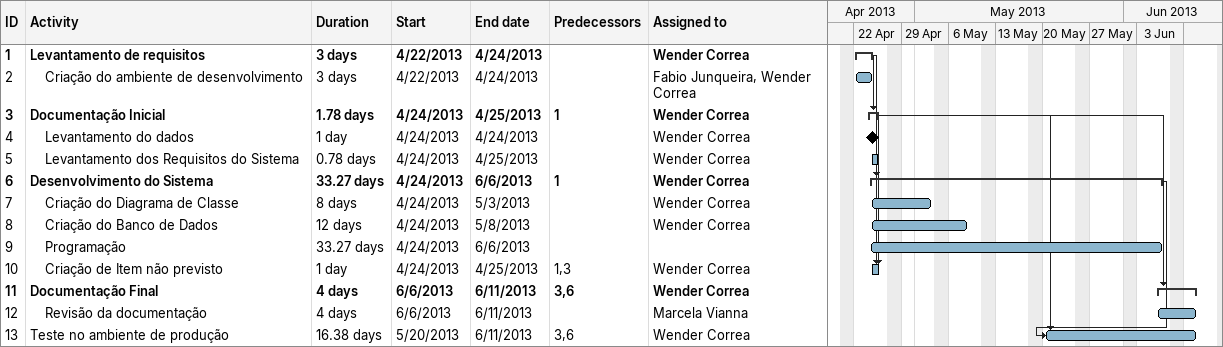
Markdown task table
| ID | Level | Task | Duration | Start | Finish | Predecessors | Resources |
|---|---|---|---|---|---|---|---|
| 1 | 1 | **Levantamento de requisitos** | 3d | 2013-04-22 | 2013-04-24 |  | Wender Correa |
| 2 | 2 | Criação do ambiente de desenvolvimento | 3d | 2013-04-22 | 2013-04-24 |  | Fabio Junqueira, Wender Correa |
| 3 | 1 | **Documentação Inicial** | 1.78d | 2013-04-24 | 2013-04-25 | 1 | Wender Correa |
| 4 | 2 | Levantamento do dados | 1d | 2013-04-24 | 2013-04-24 |  | Wender Correa |
| 5 | 2 | Levantamento dos Requisitos do Sistema | 0.78d | 2013-04-24 | 2013-04-25 |  | Wender Correa |
| 6 | 1 | **Desenvolvimento do Sistema** | 33.27d | 2013-04-24 | 2013-06-06 | 1 | Wender Correa |
| 7 | 2 | Criação do Diagrama de Classe | 8d | 2013-04-24 | 2013-05-03 |  | Wender Correa |
| 8 | 2 | Criação do Banco de Dados | 12d | 2013-04-24 | 2013-05-08 |  | Wender Correa |
| 9 | 2 | Programação | 33.27d | 2013-04-24 | 2013-06-06 |  |  |
| 10 | 2 | Criação de Item não previsto | 1d | 2013-04-24 | 2013-04-25 | 1, 3 | Wender Correa |
| 11 | 1 | **Documentação Final** | 4d | 2013-06-06 | 2013-06-11 | 3, 6 | Wender Correa |
| 12 | 2 | Revisão da documentação | 4d | 2013-06-06 | 2013-06-11 |  | Marcela Vianna |
| 13 | 1 | Teste no ambiente de produção | 16.38d | 2013-05-20 | 2013-06-11 | 3, 6 | Wender Correa |
